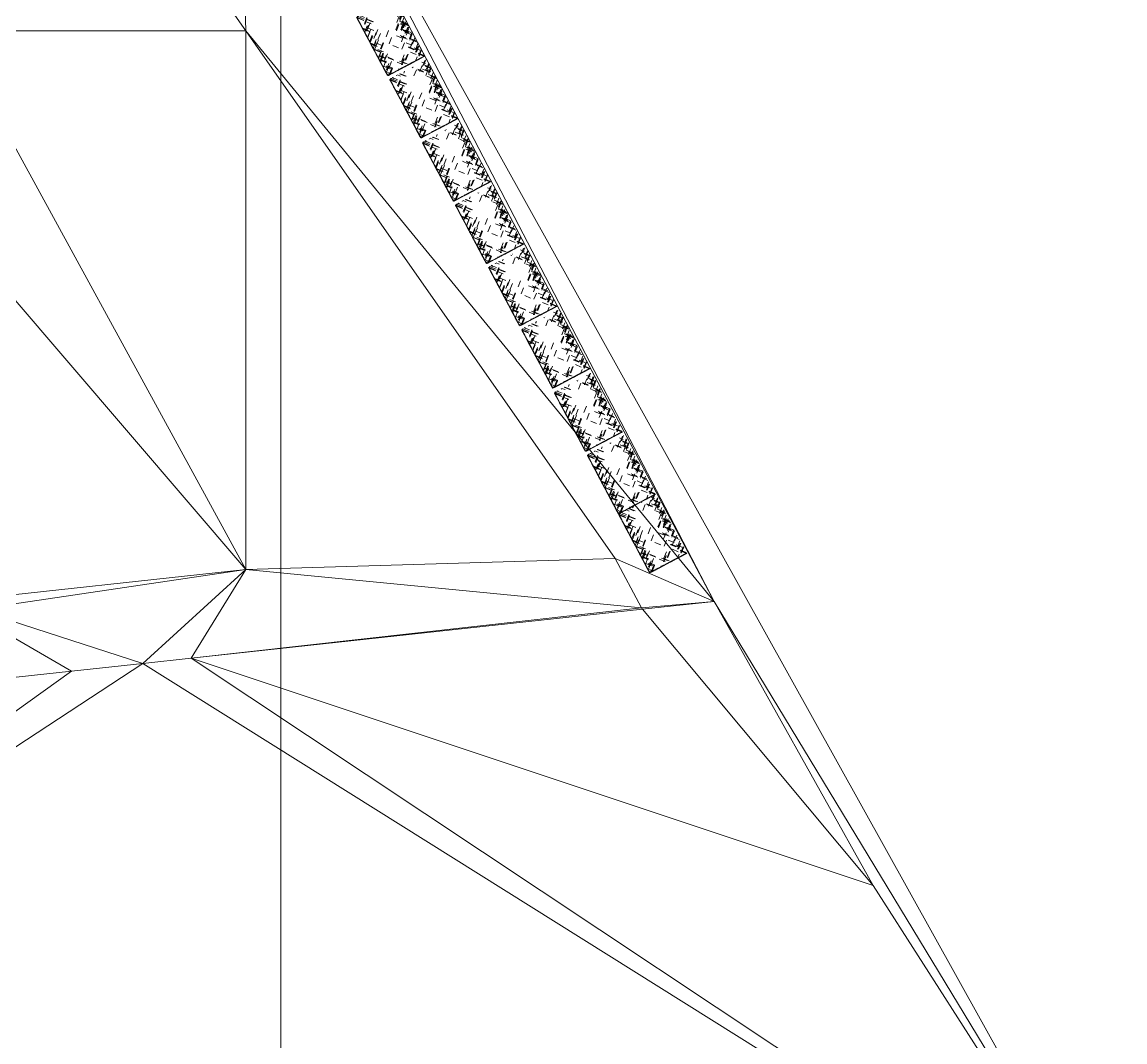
# Model space of a CAD drawing. Header units: millimetres. Extents: x -39236 to 34761, y -46566 to 21446.
# Drawn here: x 21663 to 34761, y 904 to 13016 of the extents above; entities that cross this region are included whole.
import ezdxf

# ---------------------------------------------------------------- set-up
doc = ezdxf.new("R2010")
doc.units = ezdxf.units.MM
doc.linetypes.add('Center', pattern=[40, 10, -5, 20, -5])
for name, color, linetype, lineweight in [('A-FLOR', 192, 'Continuous', 18), ('A-FLOR-LEVL', 51, 'Continuous', 9), ('A-GENM', 13, 'Continuous', 9), ('C-TOPO', 7, 'Continuous', 9), ('G-IMPT', 8, 'Continuous', 9)]:
    doc.layers.add(name, color=color, linetype=linetype, lineweight=lineweight)

# ---------------------------------------------------------------- blocks, each defined once
blk = doc.blocks.new('HEDGE - B_Hecke_Plan_D_03_dwg-399855-_3D_')
at = {"layer": 'G-IMPT'}
for p, q in [((0, -1, 981), (0, -42, 933)), ((0, -1, 967), (0, -51, 909)), ((0, -1, 200), (0, -17, 181)), ((0, -1, 96), (0, -6, 90)), ((0, -10, 49), (0, -1, 42)), ((0, -19, 49), (0, -1, 35)), ((0, -53, 80), (0, -1, 37)), ((0, -38, 956), (0, -1, 925)), ((0, -2, 322), (0, -1, 321)), ((0, -12, 310), (0, -1, 302)), ((0, -55, 179), (0, -1, 134)), ((0, -31, 129), (0, -1, 104)), ((0, -1, 23), (0, -20, 1)), ((0, -1, 14), (0, -10, 4)), ((0, -58, 794), (0, -2, 747)), ((0, -62, 190), (0, -5, 142)), ((0, -6, 633), (0, -58, 573)), ((0, -64, 473), (0, -8, 426)), ((0, -65, 806), (0, -8, 759)), ((0, -66, 49), (0, -9, 2)), ((0, -67, 68), (0, -10, 20)), ((0, -71, 662), (0, -14, 615)), ((0, -77, 476), (0, -20, 429)), ((0, -82, 55), (0, -26, 8)), ((0, -26, 848), (0, -78, 788)), ((0, -84, 665), (0, -27, 618)), ((0, -88, 301), (0, -31, 254)), ((0, -38, 910), (0, -89, 851)), ((0, -38, 458), (0, -89, 398)), ((0, -39, 469), (0, -91, 409)), ((0, -39, 824), (0, -90, 765)), ((0, -98, 980), (0, -41, 933)), ((0, -101, 304), (0, -44, 256)), ((0, -50, 992), (0, -99, 935)), ((0, -50, 726), (0, -101, 666)), ((0, -51, 333), (0, -102, 273)), ((0, -51, 737), (0, -103, 677)), ((0, -110, 891), (0, -53, 844)), ((0, -110, 766), (0, -54, 719)), ((0, -116, 888), (0, -59, 841)), ((0, -60, 992), (0, -112, 933)), ((0, -120, 987), (0, -63, 940)), ((0, -66, 105), (0, -117, 45)), ((0, -123, 769), (0, -66, 721)), ((0, -125, 497), (0, -68, 450)), ((0, -78, 105), (0, -130, 45)), ((0, -135, 941), (0, -78, 894)), ((0, -142, 140), (0, -85, 93)), ((0, -149, 152), (0, -92, 105)), ((0, -155, 966), (0, -98, 919)), ((0, -156, 116), (0, -99, 69)), ((0, -102, 992), (0, -153, 933)), ((0, -164, 500), (0, -107, 453)), ((0, -113, 992), (0, -162, 935)), ((0, -114, 952), (0, -166, 892)), ((0, -195, 883), (0, -138, 836)), ((0, -197, 673), (0, -140, 626)), ((0, -141, 108), (0, -192, 48)), ((0, -204, 685), (0, -147, 638)), ((0, -208, 886), (0, -151, 839)), ((0, -209, 366), (0, -152, 318)), ((0, -155, 80), (0, -206, 20)), ((0, -155, 63), (0, -206, 4)), ((0, -213, 204), (0, -156, 156)), ((0, -214, 51), (0, -157, 4)), ((0, -216, 378), (0, -159, 331)), ((0, -162, 566), (0, -214, 506)), ((0, -220, 216), (0, -163, 169)), ((0, -165, 727), (0, -216, 667)), ((0, -226, 976), (0, -169, 928)), ((0, -174, 985), (0, -226, 926)), ((0, -231, 56), (0, -174, 9)), ((0, -176, 600), (0, -228, 540)), ((0, -234, 949), (0, -177, 902)), ((0, -177, 703), (0, -229, 644)), ((0, -177, 420), (0, -228, 360)), ((0, -178, 611), (0, -229, 551)), ((0, -181, 258), (0, -232, 198)), ((0, -241, 106), (0, -184, 59)), ((0, -189, 396), (0, -241, 336)), ((0, -247, 782), (0, -190, 734)), ((0, -194, 734), (0, -245, 674)), ((0, -194, 234), (0, -245, 174)), ((0, -194, 127), (0, -245, 68)), ((0, -194, 220), (0, -245, 161)), ((0, -195, 70), (0, -246, 11)), ((0, -195, 745), (0, -247, 685)), ((0, -196, 96), (0, -247, 37)), ((0, -199, 543), (0, -250, 483)), ((0, -257, 498), (0, -200, 451)), ((0, -203, 543), (0, -254, 483)), ((0, -260, 527), (0, -203, 480)), ((0, -260, 784), (0, -203, 737)), ((0, -204, 68), (0, -256, 8)), ((0, -261, 502), (0, -204, 455)), ((0, -263, 270), (0, -206, 223)), ((0, -264, 298), (0, -207, 251)), ((0, -208, 73), (0, -260, 13)), ((0, -210, 251), (0, -262, 191)), ((0, -212, 262), (0, -263, 202)), ((0, -271, 976), (0, -214, 928)), ((0, -276, 301), (0, -219, 254)), ((0, -219, 985), (0, -271, 926)), ((0, -221, 640), (0, -272, 581)), ((0, -279, 949), (0, -222, 902)), ((0, -290, 505), (0, -233, 457)), ((0, -297, 517), (0, -240, 470)), ((0, -244, 518), (0, -296, 459)), ((0, -305, 304), (0, -248, 256)), ((0, -309, 814), (0, -252, 767)), ((0, -312, 316), (0, -255, 269)), ((0, -258, 559), (0, -309, 499)), ((0, -316, 826), (0, -259, 779)), ((0, -260, 317), (0, -311, 258)), ((0, -273, 358), (0, -324, 298)), ((0, -330, 983), (0, -273, 935)), ((0, -274, 944), (0, -326, 884)), ((0, -277, 868), (0, -329, 808)), ((0, -285, 629), (0, -336, 570)), ((0, -342, 230), (0, -285, 183)), ((0, -285, 334), (0, -337, 274)), ((0, -342, 54), (0, -286, 6)), ((0, -286, 640), (0, -337, 581)), ((0, -345, 66), (0, -288, 19)), ((0, -290, 844), (0, -341, 785)), ((0, -349, 242), (0, -292, 195)), ((0, -351, 148), (0, -294, 101)), ((0, -294, 988), (0, -345, 928)), ((0, -352, 988), (0, -295, 941)), ((0, -363, 151), (0, -306, 104)), ((0, -363, 492), (0, -306, 445)), ((0, -363, 677), (0, -306, 630)), ((0, -365, 913), (0, -308, 866)), ((0, -366, 923), (0, -309, 876)), ((0, -310, 284), (0, -362, 224)), ((0, -370, 505), (0, -313, 458)), ((0, -370, 689), (0, -313, 642)), ((0, -323, 988), (0, -374, 928)), ((0, -323, 260), (0, -374, 201)), ((0, -327, 63), (0, -379, 4)), ((0, -331, 546), (0, -383, 487)), ((0, -331, 731), (0, -383, 671)), ((0, -344, 523), (0, -395, 463)), ((0, -344, 707), (0, -395, 648)), ((0, -402, 973), (0, -345, 926)), ((0, -348, 977), (0, -399, 917)), ((0, -354, 985), (0, -405, 926)), ((0, -365, 120), (0, -416, 61)), ((0, -365, 291), (0, -416, 231)), ((0, -365, 734), (0, -416, 674)), ((0, -372, 81), (0, -423, 22)), ((0, -429, 59), (0, -372, 12)), ((0, -429, 910), (0, -372, 863)), ((0, -379, 324), (0, -430, 265)), ((0, -379, 767), (0, -430, 707)), ((0, -380, 335), (0, -431, 276)), ((0, -380, 778), (0, -431, 719)), ((0, -440, 95), (0, -383, 48)), ((0, -442, 83), (0, -385, 36)), ((0, -397, 66), (0, -448, 6)), ((0, -402, 992), (0, -454, 933)), ((0, -460, 413), (0, -403, 366)), ((0, -410, 992), (0, -462, 933)), ((0, -467, 426), (0, -410, 379)), ((0, -420, 710), (0, -471, 650)), ((0, -478, 666), (0, -421, 619)), ((0, -422, 267), (0, -473, 208)), ((0, -480, 223), (0, -423, 176)), ((0, -424, 710), (0, -475, 650)), ((0, -481, 695), (0, -424, 648)), ((0, -482, 842), (0, -425, 794)), ((0, -426, 267), (0, -477, 208)), ((0, -483, 252), (0, -426, 205)), ((0, -483, 987), (0, -426, 940)), ((0, -428, 467), (0, -480, 408)), ((0, -488, 981), (0, -431, 934)), ((0, -495, 713), (0, -438, 666)), ((0, -494, 844), (0, -438, 797)), ((0, -440, 79), (0, -491, 19)), ((0, -497, 270), (0, -440, 223)), ((0, -441, 93), (0, -492, 33)), ((0, -441, 548), (0, -493, 489)), ((0, -441, 444), (0, -492, 384)), ((0, -443, 559), (0, -494, 500)), ((0, -492, 45), (0, -455, 15)), ((0, -459, 906), (0, -492, 868)), ((0, -492, 20), (0, -468, -1)), ((0, -492, 35), (0, -476, 22)), ((0, -483, 158), (0, -492, 147)), ((0, -492, 883), (0, -487, 878)), ((0, -491, 227), (0, -492, 226)), ((0, -492, 893), (0, -491, 892))]:
    blk.add_line(p, q, dxfattribs=at)
blk = doc.blocks.new('HEDGE - B_Hecke_Plan_D_02_dwg-399854-_3D_')
at = {"layer": 'G-IMPT'}
for p, q in [((-787, 0, 270), (-730, 0, 223)), ((-785, 0, 713), (-728, 0, 666)), ((-785, 0, 844), (-728, 0, 797)), ((-733, 0, 559), (-784, 0, 500)), ((-731, 0, 93), (-783, 0, 33)), ((-732, 0, 548), (-783, 0, 489)), ((-773, 0, 158), (-782, 0, 147)), ((-781, 0, 227), (-782, 0, 226)), ((-749, 0, 906), (-782, 0, 868)), ((-782, 0, 893), (-781, 0, 892)), ((-782, 0, 883), (-777, 0, 878)), ((-782, 0, 35), (-766, 0, 22)), ((-782, 0, 20), (-758, 0, -1)), ((-782, 0, 45), (-745, 0, 15)), ((-731, 0, 444), (-782, 0, 384)), ((-730, 0, 79), (-781, 0, 19)), ((-778, 0, 981), (-722, 0, 934)), ((-773, 0, 252), (-716, 0, 205)), ((-773, 0, 987), (-716, 0, 940)), ((-772, 0, 842), (-715, 0, 794)), ((-771, 0, 695), (-714, 0, 648)), ((-770, 0, 223), (-713, 0, 176)), ((-719, 0, 467), (-770, 0, 408)), ((-716, 0, 267), (-768, 0, 208)), ((-768, 0, 666), (-711, 0, 619)), ((-714, 0, 710), (-765, 0, 650)), ((-712, 0, 267), (-763, 0, 208)), ((-710, 0, 710), (-761, 0, 650)), ((-757, 0, 426), (-701, 0, 379)), ((-701, 0, 992), (-752, 0, 933)), ((-751, 0, 413), (-694, 0, 366)), ((-692, 0, 992), (-744, 0, 933)), ((-687, 0, 66), (-738, 0, 6)), ((-733, 0, 83), (-676, 0, 36)), ((-730, 0, 95), (-673, 0, 48)), ((-670, 0, 335), (-722, 0, 276)), ((-670, 0, 778), (-722, 0, 719)), ((-669, 0, 324), (-720, 0, 265)), ((-669, 0, 767), (-720, 0, 707)), ((-719, 0, 59), (-662, 0, 12)), ((-719, 0, 910), (-662, 0, 863)), ((-662, 0, 81), (-713, 0, 22)), ((-655, 0, 120), (-706, 0, 61)), ((-655, 0, 291), (-706, 0, 231)), ((-655, 0, 734), (-706, 0, 674)), ((-644, 0, 985), (-695, 0, 926)), ((-692, 0, 973), (-635, 0, 926)), ((-638, 0, 977), (-690, 0, 917)), ((-634, 0, 523), (-685, 0, 463)), ((-634, 0, 707), (-685, 0, 648)), ((-621, 0, 546), (-673, 0, 487)), ((-622, 0, 731), (-673, 0, 671)), ((-617, 0, 63), (-669, 0, 4)), ((-613, 0, 988), (-665, 0, 928)), ((-613, 0, 260), (-664, 0, 201)), ((-660, 0, 505), (-603, 0, 458)), ((-660, 0, 689), (-603, 0, 642)), ((-656, 0, 923), (-599, 0, 876)), ((-655, 0, 913), (-598, 0, 866)), ((-653, 0, 151), (-597, 0, 104)), ((-653, 0, 492), (-596, 0, 445)), ((-653, 0, 677), (-597, 0, 630)), ((-600, 0, 284), (-652, 0, 224)), ((-643, 0, 988), (-586, 0, 941)), ((-641, 0, 148), (-584, 0, 101)), ((-639, 0, 242), (-582, 0, 195)), ((-584, 0, 988), (-636, 0, 928)), ((-635, 0, 66), (-578, 0, 19)), ((-633, 0, 54), (-576, 0, 6)), ((-632, 0, 230), (-575, 0, 183)), ((-580, 0, 844), (-632, 0, 785)), ((-576, 0, 640), (-628, 0, 581)), ((-575, 0, 334), (-627, 0, 274)), ((-575, 0, 629), (-626, 0, 570)), ((-620, 0, 983), (-563, 0, 935)), ((-568, 0, 868), (-619, 0, 808)), ((-565, 0, 944), (-616, 0, 884)), ((-563, 0, 358), (-614, 0, 298)), ((-607, 0, 826), (-550, 0, 779)), ((-602, 0, 316), (-545, 0, 269)), ((-550, 0, 317), (-601, 0, 258)), ((-600, 0, 814), (-543, 0, 767)), ((-548, 0, 559), (-599, 0, 499)), ((-595, 0, 304), (-538, 0, 256)), ((-587, 0, 517), (-530, 0, 470)), ((-535, 0, 518), (-586, 0, 459)), ((-580, 0, 505), (-523, 0, 457)), ((-569, 0, 949), (-512, 0, 902)), ((-566, 0, 301), (-509, 0, 254)), ((-511, 0, 640), (-562, 0, 581)), ((-510, 0, 985), (-561, 0, 926)), ((-561, 0, 976), (-504, 0, 928)), ((-554, 0, 298), (-497, 0, 251)), ((-502, 0, 262), (-553, 0, 202)), ((-501, 0, 251), (-552, 0, 191)), ((-551, 0, 502), (-494, 0, 455)), ((-499, 0, 73), (-550, 0, 13)), ((-539, 0, 499), (-482, 0, 452)), ((-486, 0, 96), (-537, 0, 37)), ((-484, 0, 127), (-536, 0, 68)), ((-536, 0, 879), (-479, 0, 832)), ((-484, 0, 220), (-535, 0, 161)), ((-525, 0, 55), (-468, 0, 7)), ((-471, 0, 244), (-523, 0, 184)), ((-518, 0, 42), (-461, 0, -5)), ((-510, 0, 202), (-453, 0, 155)), ((-507, 0, 876), (-450, 0, 829)), ((-452, 0, 660), (-503, 0, 600)), ((-503, 0, 190), (-446, 0, 143)), ((-448, 0, 992), (-497, 0, 935)), ((-495, 0, 874), (-438, 0, 826)), ((-443, 0, 837), (-494, 0, 777)), ((-441, 0, 826), (-493, 0, 766)), ((-436, 0, 557), (-488, 0, 497)), ((-425, 0, 796), (-476, 0, 736)), ((-424, 0, 130), (-475, 0, 71)), ((-420, 0, 434), (-471, 0, 374)), ((-419, 0, 527), (-471, 0, 467)), ((-412, 0, 819), (-464, 0, 759)), ((-411, 0, 154), (-463, 0, 94)), ((-407, 0, 550), (-458, 0, 491)), ((-458, 0, 988), (-401, 0, 941)), ((-455, 0, 724), (-398, 0, 676)), ((-400, 0, 988), (-451, 0, 928)), ((-450, 0, 112), (-393, 0, 65)), ((-446, 0, 509), (-389, 0, 461)), ((-443, 0, 100), (-386, 0, 53)), ((-439, 0, 496), (-382, 0, 449)), ((-436, 0, 983), (-379, 0, 935)), ((-430, 0, 285), (-373, 0, 238)), ((-377, 0, 78), (-428, 0, 18)), ((-427, 0, 721), (-370, 0, 674)), ((-375, 0, 902), (-426, 0, 843)), ((-417, 0, 283), (-360, 0, 235)), ((-364, 0, 101), (-416, 0, 42)), ((-362, 0, 926), (-414, 0, 866)), ((-362, 0, 682), (-414, 0, 622)), ((-414, 0, 718), (-357, 0, 671)), ((-361, 0, 671), (-412, 0, 611)), ((-358, 0, 254), (-409, 0, 194)), ((-357, 0, 243), (-408, 0, 183)), ((-403, 0, 60), (-346, 0, 13)), ((-401, 0, 884), (-344, 0, 837)), ((-346, 0, 341), (-397, 0, 282)), ((-396, 0, 47), (-339, 0, 0)), ((-344, 0, 640), (-396, 0, 581)), ((-394, 0, 872), (-337, 0, 824)), ((-390, 0, 182), (-334, 0, 134)), ((-385, 0, 949), (-328, 0, 902)), ((-333, 0, 365), (-384, 0, 305)), ((-332, 0, 664), (-383, 0, 604)), ((-325, 0, 985), (-377, 0, 926)), ((-377, 0, 976), (-320, 0, 928)), ((-365, 0, 592), (-308, 0, 544)), ((-353, 0, 589), (-296, 0, 542)), ((-294, 0, 560), (-345, 0, 500)), ((-292, 0, 549), (-344, 0, 489)), ((-281, 0, 648), (-333, 0, 588)), ((-326, 0, 488), (-269, 0, 441)), ((-274, 0, 95), (-325, 0, 36)), ((-269, 0, 817), (-320, 0, 758)), ((-269, 0, 671), (-320, 0, 611)), ((-261, 0, 119), (-313, 0, 59)), ((-264, 0, 992), (-313, 0, 935)), ((-260, 0, 65), (-311, 0, 5)), ((-310, 0, 917), (-253, 0, 870)), ((-256, 0, 841), (-308, 0, 781)), ((-307, 0, 988), (-250, 0, 941)), ((-249, 0, 988), (-300, 0, 928)), ((-300, 0, 77), (-243, 0, 30)), ((-243, 0, 358), (-295, 0, 298)), ((-243, 0, 800), (-295, 0, 741)), ((-295, 0, 799), (-238, 0, 752)), ((-294, 0, 344), (-237, 0, 297)), ((-293, 0, 65), (-236, 0, 18)), ((-240, 0, 80), (-292, 0, 20)), ((-288, 0, 787), (-231, 0, 740)), ((-285, 0, 983), (-228, 0, 935)), ((-231, 0, 74), (-282, 0, 15)), ((-282, 0, 341), (-225, 0, 294)), ((-274, 0, 545), (-217, 0, 498)), ((-263, 0, 270), (-206, 0, 223)), ((-260, 0, 527), (-203, 0, 480)), ((-260, 0, 784), (-203, 0, 737)), ((-257, 0, 498), (-200, 0, 451)), ((-204, 0, 68), (-256, 0, 8)), ((-203, 0, 543), (-254, 0, 483)), ((-199, 0, 543), (-250, 0, 483)), ((-195, 0, 745), (-247, 0, 685)), ((-247, 0, 782), (-190, 0, 734)), ((-195, 0, 70), (-246, 0, 11)), ((-194, 0, 734), (-245, 0, 674)), ((-194, 0, 234), (-245, 0, 174)), ((-241, 0, 106), (-184, 0, 59)), ((-189, 0, 396), (-241, 0, 336)), ((-234, 0, 949), (-177, 0, 902)), ((-181, 0, 258), (-232, 0, 198)), ((-231, 0, 56), (-174, 0, 9)), ((-178, 0, 611), (-229, 0, 551)), ((-177, 0, 703), (-229, 0, 644)), ((-176, 0, 600), (-228, 0, 540)), ((-177, 0, 420), (-228, 0, 360)), ((-174, 0, 985), (-226, 0, 926)), ((-226, 0, 976), (-169, 0, 928)), ((-220, 0, 216), (-163, 0, 169)), ((-165, 0, 727), (-216, 0, 667)), ((-216, 0, 378), (-159, 0, 331)), ((-214, 0, 51), (-157, 0, 4)), ((-162, 0, 566), (-214, 0, 506)), ((-213, 0, 204), (-156, 0, 156)), ((-209, 0, 366), (-152, 0, 318)), ((-208, 0, 886), (-151, 0, 839)), ((-155, 0, 80), (-206, 0, 20)), ((-155, 0, 63), (-206, 0, 4)), ((-204, 0, 685), (-147, 0, 638)), ((-197, 0, 673), (-140, 0, 626)), ((-195, 0, 883), (-138, 0, 836)), ((-141, 0, 108), (-192, 0, 48)), ((-114, 0, 952), (-166, 0, 892)), ((-164, 0, 500), (-107, 0, 453)), ((-113, 0, 992), (-162, 0, 935)), ((-156, 0, 116), (-99, 0, 69)), ((-155, 0, 966), (-98, 0, 919)), ((-102, 0, 992), (-153, 0, 933)), ((-149, 0, 152), (-92, 0, 105)), ((-142, 0, 140), (-85, 0, 93)), ((-135, 0, 941), (-78, 0, 894)), ((-78, 0, 105), (-130, 0, 45)), ((-125, 0, 497), (-68, 0, 450)), ((-123, 0, 769), (-66, 0, 721)), ((-120, 0, 987), (-63, 0, 940)), ((-66, 0, 105), (-117, 0, 45)), ((-116, 0, 888), (-59, 0, 841)), ((-60, 0, 992), (-112, 0, 933)), ((-110, 0, 891), (-53, 0, 844)), ((-110, 0, 766), (-54, 0, 719)), ((-51, 0, 737), (-103, 0, 677)), ((-51, 0, 333), (-102, 0, 273)), ((-50, 0, 726), (-101, 0, 666)), ((-101, 0, 304), (-44, 0, 256)), ((-50, 0, 992), (-99, 0, 935)), ((-98, 0, 980), (-41, 0, 933)), ((-39, 0, 469), (-91, 0, 409)), ((-39, 0, 824), (-90, 0, 765)), ((-38, 0, 910), (-89, 0, 851)), ((-38, 0, 458), (-89, 0, 398)), ((-88, 0, 301), (-31, 0, 254)), ((-84, 0, 665), (-27, 0, 618)), ((-82, 0, 55), (-26, 0, 8)), ((-26, 0, 848), (-78, 0, 788)), ((-77, 0, 476), (-20, 0, 429)), ((-71, 0, 662), (-14, 0, 615)), ((-67, 0, 68), (-10, 0, 20)), ((-66, 0, 49), (-9, 0, 2)), ((-65, 0, 806), (-8, 0, 759)), ((-64, 0, 473), (-8, 0, 426)), ((-62, 0, 190), (-5, 0, 142)), ((-6, 0, 633), (-58, 0, 573)), ((-58, 0, 794), (-2, 0, 747)), ((-55, 0, 179), (-1, 0, 134)), ((-53, 0, 80), (-1, 0, 37)), ((-1, 0, 967), (-51, 0, 909)), ((-1, 0, 981), (-42, 0, 933)), ((-38, 0, 956), (-1, 0, 925)), ((-31, 0, 129), (-1, 0, 104)), ((-1, 0, 23), (-20, 0, 1)), ((-19, 0, 49), (-1, 0, 35)), ((-1, 0, 200), (-17, 0, 181)), ((-12, 0, 310), (-1, 0, 302)), ((-10, 0, 49), (-1, 0, 42)), ((-1, 0, 14), (-10, 0, 4)), ((-1, 0, 96), (-6, 0, 90)), ((-2, 0, 322), (-1, 0, 321))]:
    blk.add_line(p, q, dxfattribs=at)
blk = doc.blocks.new('HEDGE - B_Hecke_Plan_C_dwg-399853-_3D_')
at = {"layer": 'G-IMPT'}
for p, q in [((1, 488), (42, 440)), ((1, 474), (51, 416)), ((38, 463), (1, 432)), ((38, 417), (89, 358)), ((98, 487), (41, 440)), ((50, 499), (99, 442)), ((110, 398), (53, 351)), ((116, 395), (59, 348)), ((60, 499), (112, 440)), ((120, 494), (63, 447)), ((135, 448), (78, 401)), ((155, 473), (98, 426)), ((102, 499), (153, 440)), ((113, 499), (162, 442)), ((114, 459), (166, 399)), ((226, 483), (169, 435)), ((174, 492), (226, 433)), ((234, 456), (177, 409)), ((255, 498), (198, 451)), ((262, 495), (205, 448)), ((213, 499), (263, 441)), ((223, 499), (273, 441)), ((234, 451), (285, 391)), ((235, 490), (287, 430)), ((278, 492), (330, 433)), ((345, 474), (288, 427)), ((357, 495), (300, 448)), ((306, 401), (357, 341)), ((312, 474), (363, 415)), ((373, 498), (316, 451)), ((374, 466), (317, 419)), ((317, 401), (369, 341)), ((328, 492), (380, 433)), ((387, 498), (330, 451)), ((335, 453), (387, 394)), ((345, 453), (396, 394)), ((449, 460), (392, 413)), ((396, 497), (448, 437)), ((396, 480), (448, 420)), ((457, 460), (400, 413)), ((462, 460), (405, 413)), ((471, 484), (414, 437)), ((419, 478), (470, 419)), ((484, 469), (427, 422)), ((499, 402), (442, 355)), ((516, 408), (459, 360)), ((463, 394), (514, 334)), ((475, 494), (527, 434)), ((491, 491), (542, 431)), ((584, 490), (527, 442)), ((548, 495), (599, 435)), ((606, 495), (549, 448)), ((609, 424), (552, 377)), ((575, 451), (627, 391)), ((666, 420), (609, 373)), ((667, 430), (610, 383)), ((624, 495), (675, 435)), ((703, 480), (646, 433)), ((649, 484), (700, 424)), ((655, 492), (706, 433)), ((730, 417), (673, 370)), ((703, 499), (755, 440)), ((712, 499), (763, 440)), ((784, 494), (727, 447)), ((789, 488), (732, 441)), ((760, 413), (793, 375)), ((793, 400), (792, 399)), ((2, 322), (1, 321)), ((12, 310), (1, 302)), ((51, 333), (102, 273)), ((481, 363), (424, 316)), ((562, 270), (505, 223)), ((542, 358), (593, 298)), ((666, 291), (717, 231)), ((680, 324), (731, 265)), ((681, 335), (732, 276)), ((702, 267), (753, 208)), ((706, 267), (757, 208)), ((777, 270), (720, 223)), ((793, 390), (788, 385)), ((1, 200), (17, 181)), ((55, 179), (1, 134)), ((62, 190), (5, 142)), ((142, 140), (85, 93)), ((149, 152), (92, 105)), ((253, 156), (305, 97)), ((309, 159), (360, 99)), ((324, 261), (375, 201)), ((414, 252), (466, 192)), ((420, 136), (471, 76)), ((428, 138), (480, 79)), ((652, 148), (595, 101)), ((664, 151), (607, 104)), ((760, 223), (703, 176)), ((763, 252), (706, 205)), ((784, 158), (793, 147)), ((792, 227), (793, 226)), ((31, 129), (1, 104)), ((1, 96), (6, 90)), ((53, 80), (1, 37)), ((10, 49), (1, 42)), ((19, 49), (1, 35)), ((1, 23), (20, 1)), ((1, 14), (10, 4)), ((66, 49), (9, 2)), ((67, 68), (10, 20)), ((82, 55), (26, 8)), ((66, 105), (117, 45)), ((78, 105), (130, 45)), ((156, 116), (99, 69)), ((141, 108), (192, 48)), ((155, 80), (206, 20)), ((155, 63), (206, 4)), ((214, 51), (157, 4)), ((231, 56), (174, 9)), ((241, 106), (184, 59)), ((216, 77), (267, 18)), ((238, 56), (287, -1)), ((274, 120), (325, 61)), ((281, 65), (332, 5)), ((296, 62), (348, 2)), ((350, 80), (402, 20)), ((414, 51), (357, 4)), ((366, 104), (417, 44)), ((370, 65), (421, 5)), ((428, 54), (371, 6)), ((434, 101), (377, 54)), ((395, 65), (446, 5)), ((496, 51), (439, 4)), ((502, 51), (445, 4)), ((519, 90), (462, 43)), ((494, 70), (545, 11)), ((503, 68), (555, 8)), ((530, 74), (581, 15)), ((592, 65), (535, 18)), ((539, 80), (591, 20)), ((599, 77), (542, 30)), ((559, 65), (610, 5)), ((560, 119), (612, 59)), ((573, 95), (624, 36)), ((643, 54), (587, 6)), ((646, 66), (589, 19)), ((628, 63), (680, 4)), ((666, 120), (717, 61)), ((673, 81), (724, 22)), ((730, 59), (673, 12)), ((741, 95), (684, 48)), ((743, 83), (687, 36)), ((698, 66), (749, 6)), ((741, 79), (792, 19)), ((742, 93), (793, 33)), ((793, 45), (756, 15)), ((793, 20), (769, -1)), ((793, 35), (777, 22))]:
    blk.add_line(p, q, dxfattribs=at)
blk = doc.blocks.new('HEDGE - HEDGE-399856-_3D_')
for name, p in [('HEDGE - B_Hecke_Plan_C_dwg-399853-_3D_', (0, 0, 1000)), ('HEDGE - B_Hecke_Plan_D_03_dwg-399855-_3D_', (793, 500, 3)), ('HEDGE - B_Hecke_Plan_D_02_dwg-399854-_3D_', (793, 0, 4))]:
    blk.add_blockref(name, p)
blk = doc.blocks.new('Niveau - OKFFB-442205-_3D_')
at = {"layer": 'A-FLOR-LEVL'}
for p, q in [((12.6, 4.69), (12.6, 2.58)), ((-1.49, 2.58), (1.49, 2.58)), ((0, 0), (-1.49, 2.58)), ((1.49, 2.58), (0, 0)), ((0, 2.58), (24, 2.58))]:
    blk.add_line(p, q, dxfattribs=at)

msp = doc.modelspace()

# ---------------------------------------------------------------- linework, layer by layer
at = {"layer": 'A-FLOR-LEVL', "linetype": 'Center'}
for p, q in [((24735, 19967), (24735, 1050)), ((24735, 19967, 3000), (24735, 1050, 3000)), ((24735, 19967, 5780), (24735, 1050, 5780)), ((24735, 1050, -2040), (24735, 19967, -2040)), ((24735, 1050, 6700), (24735, 19967, 6700)), ((24735, -46566, 8830), (24735, 19967, 8830))]:
    msp.add_line(p, q, dxfattribs=at)

# ---------------------------------------------------------------- block references
at = {"layer": 'A-FLOR-LEVL', "extrusion": (-1, 0, 0), "xscale": 99.99999999999993, "yscale": 99.99999999999993, "zscale": 99.99999999999993}
for p in [(-1050, 0, -24735), (-1050, 3000, -24735), (-1050, 5780, -24735)]:
    msp.add_blockref('Niveau - OKFFB-442205-_3D_', p, dxfattribs=at)
at = {"layer": 'A-GENM', "rotation": 297.9294311050196}
for p in [(25634, 13080, -1163), (26028, 12340, -1177), (26416, 11589, -1191), (26808, 10848, -1205), (27201, 10109, -1219), (27594, 9369, -1232), (27983, 8618, -1246), (28375, 7877, -1249), (28746, 7176, -1235)]:
    msp.add_blockref('HEDGE - HEDGE-399856-_3D_', p, dxfattribs=at)

# ---------------------------------------------------------------- meshes
at = {"layer": 'A-FLOR', "lineweight": 9}
mesh = msp.add_polyface(dxfattribs=at)
corners = [(20820, 7598, -740), (20497, 7598, -740), (20497, 10598, -740), (20820, 10598, -740), (20820, 12913, -740), (24320, 12913, -740), (24320, 6513, -740), (20820, 5995, -740)]
mesh.append_faces([[corners[k] for k in face] for face in [(0, 3, 6, 7)]], dxfattribs={"vtx0": -1, "vtx1": -1})
mesh.append_faces([[corners[k] for k in face] for face in [(2, 3, 0, 1)]], dxfattribs={"vtx1": -1})
mesh.append_faces([[corners[k] for k in face] for face in [(3, 4, 5, 6)]], dxfattribs={"vtx3": -1})
mesh = msp.add_polyface(dxfattribs=at)
corners = [(20820, 7598, -540), (20820, 5995, -540), (24320, 6513, -540), (24320, 12913, -540), (20820, 12913, -540), (20820, 10598, -540), (20497, 10598, -540), (20497, 7598, -540)]
mesh.append_faces([[corners[k] for k in face] for face in [(2, 5, 0, 1)]], dxfattribs={"vtx0": -1, "vtx1": -1})
mesh.append_faces([[corners[k] for k in face] for face in [(6, 7, 0, 5), (3, 4, 5, 2)]], dxfattribs={"vtx2": -1})
mesh = msp.add_polyface(dxfattribs=at)
corners = [(24320, 12913, -740), (20820, 12913, -740), (20820, 12913, -540), (24320, 12913, -540)]
mesh.append_faces([[corners[k] for k in face] for face in [(0, 1, 2, 3)]])
mesh = msp.add_polyface(dxfattribs=at)
corners = [(24320, 6513, -740), (24320, 12913, -740), (24320, 12913, -540), (24320, 6513, -540)]
mesh.append_faces([[corners[k] for k in face] for face in [(0, 1, 2, 3)]])
mesh = msp.add_polyface(dxfattribs=at)
corners = [(20820, 5995, -740), (24320, 6513, -740), (24320, 6513, -540), (20820, 5995, -540)]
mesh.append_faces([[corners[k] for k in face] for face in [(0, 1, 2, 3)]])
at = {"layer": 'C-TOPO'}
mesh = msp.add_polyface(dxfattribs=at)
corners = [(2239, 3144, 380), (2635, 412, 380), (34761, -1911, -1460), (24237, 17006, -1120), (21766, 21446, -650), (2239, 20602, 50), (2239, 17006, -260), (5600, 17006, -260), (5649, 17006, -243), (5649, 16881, -259), (5649, 13737, -197), (5649, 5995, -48), (5765, 5995, -48), (5802, 5995, -49), (5802, 3529), (4323, 3369, 158), (2239, 12213, 202), (24120, 17006, -1120), (24200, 16856, -1050), (24251, 16760, -1120), (29883, 6135, -1320), (29031, 6042, -1166), (23673, 5463, -1210), (23098, 5400, -1185), (22251, 5309, -1092), (20820, 5154, -900), (20820, 5995, -900), (15565, 5995, -386), (14690, 5995, -300), (14548, 5995, -297), (14392, 5995, -294), (14392, 6135, -294), (14392, 10752, -241), (14392, 10948, -240), (14402, 10948, -241), (14402, 11633, -238), (14336, 11633, -229), (11963, 11633, -180), (9844, 11633, -180), (9844, 17006, -160), (13989, 17006, -160), (20820, 17006, -160), (21451, 17006, -160), (24059, 17006, -160), (31772, 2763, -1460), (5880, 17006, -160), (5880, 19616, -160), (6040, 19616, -160), (6040, 19776, -160), (11900, 19776, -160), (11900, 19616, -160), (12290, 19616, -160), (12290, 19776, -160), (18780, 19776, -160), (18780, 19616, -160), (19100, 19616, -160), (19100, 19526, -160), (20110, 19526, -160), (20110, 19616, -160), (20430, 19616, -160), (20430, 19772, -160), (23469, 17636, -160), (23786, 17636, -160), (9890, 6135, -200), (9834, 1361, -200), (14691, -117, -300)]
mesh.append_faces([[corners[k] for k in face] for face in [(0, 1, 15), (14, 1, 64), (1, 14, 15), (1, 65, 64), (12, 10, 11), (63, 13, 14), (13, 10, 12), (14, 64, 63), (0, 15, 16), (63, 30, 31), (30, 63, 64), (63, 31, 37), (37, 31, 32), (38, 63, 37), (33, 36, 37), (32, 33, 37), (63, 38, 13), (64, 65, 30), (13, 38, 10), (45, 8, 9), (46, 8, 45), (5, 6, 46), (7, 46, 6), (46, 7, 8), (5, 46, 48), (9, 10, 45), (47, 45, 39), (45, 10, 39), (51, 40, 52), (39, 40, 50), (38, 39, 10), (51, 50, 40), (47, 39, 48), (48, 46, 47), (49, 50, 52), (48, 39, 49), (52, 50, 51), (5, 49, 4), (39, 50, 49), (48, 49, 5), (40, 53, 52), (47, 46, 45), (4, 49, 52), (36, 33, 35), (28, 29, 65), (28, 65, 27), (25, 65, 24), (27, 65, 25), (34, 35, 33), (26, 27, 25), (29, 30, 65), (24, 65, 23), (44, 2, 20), (23, 2, 22), (65, 2, 23), (22, 2, 44), (20, 21, 44), (22, 44, 21), (3, 19, 20), (20, 2, 3), (65, 1, 2), (54, 56, 55), (56, 54, 41), (55, 57, 58), (57, 55, 56), (56, 41, 57), (54, 55, 53), (53, 58, 60), (58, 53, 55), (59, 60, 58), (60, 59, 4), (58, 57, 59), (53, 60, 4), (57, 41, 59), (53, 40, 54), (42, 61, 59), (61, 42, 43), (4, 61, 62), (4, 59, 61), (62, 17, 3), (62, 61, 43), (3, 17, 18), (62, 3, 4), (43, 17, 62), (18, 19, 3), (42, 59, 41), (40, 41, 54), (53, 4, 52)]])
mesh = msp.add_polyface(dxfattribs=at)
corners = [(24120, 17006, -1120), (24059, 17006, -1120), (21451, 17006, -1165), (20820, 17006, -1050), (20820, 12913, -1100), (20820, 6135, -900), (20820, 5154, -900), (22251, 5309, -1092), (23098, 5400, -1185), (23673, 5463, -1210), (29031, 6042, -1166), (29883, 6135, -1320), (24200, 16856, -1120), (28706, 6647, -1165), (29019, 6058, -1165), (20970, 16856, -1050), (24320, 12913, -1100), (24320, 6513, -1100)]
mesh.append_faces([[corners[k] for k in face] for face in [(5, 6, 7), (5, 8, 17), (5, 7, 8), (4, 2, 15), (17, 4, 5), (15, 2, 3), (4, 15, 3), (4, 16, 2), (9, 17, 8), (13, 17, 14), (17, 9, 14), (10, 11, 14), (9, 10, 14), (13, 14, 11), (0, 1, 12), (16, 13, 11), (12, 1, 2), (13, 16, 17), (16, 11, 12), (16, 12, 2), (16, 4, 17)]])

doc.saveas('drawing.dxf')
